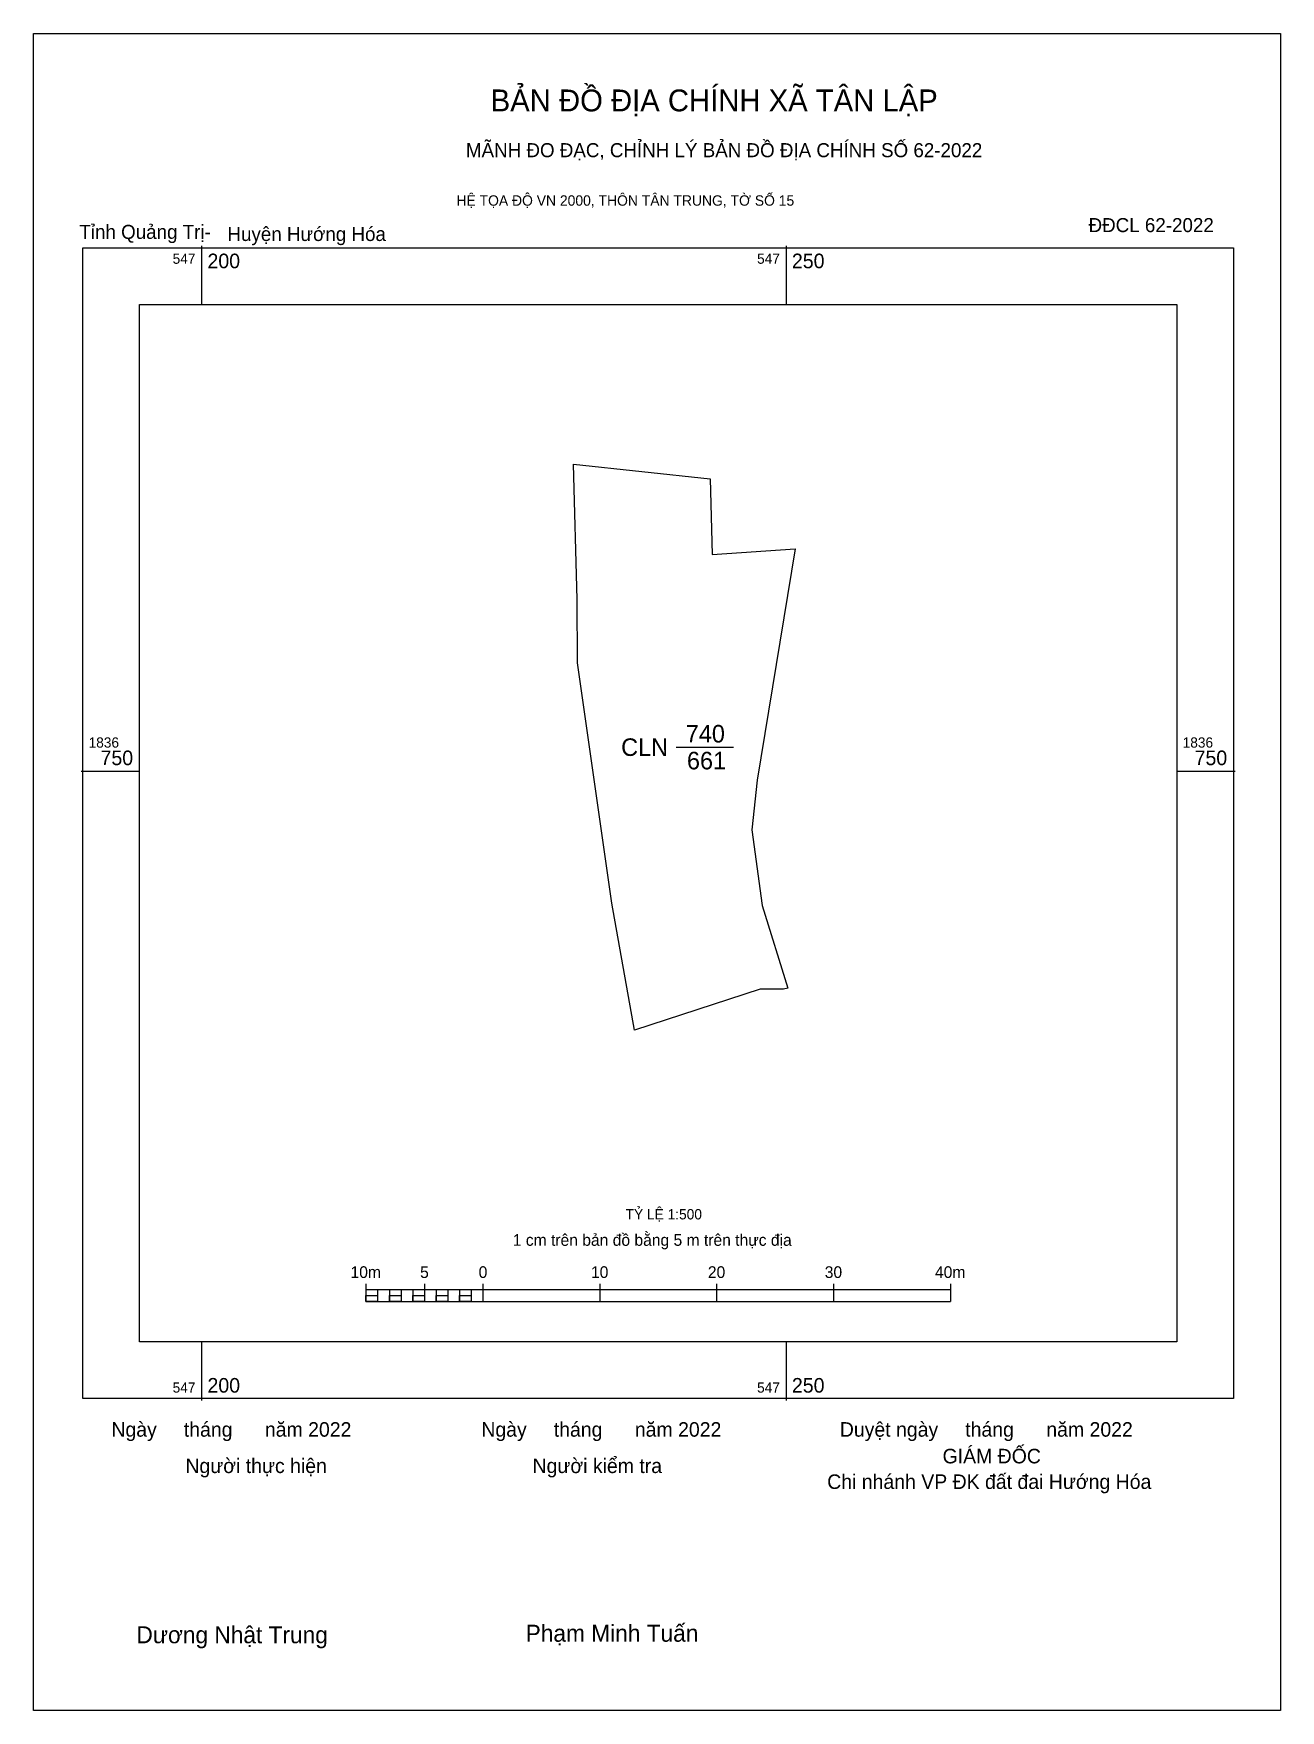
# Model space of a CAD drawing. Extents: x 547186 to 547292, y 1836670 to 1836813.
import ezdxf

# ---------------------------------------------------------------- set-up
doc = ezdxf.new("R2010")
doc.units = 0
for name, color, linetype in [('Level 10', 7, 'Continuous'), ('Level 13', 7, 'Continuous'), ('Level 15', 7, 'Continuous'), ('Level 27', 7, 'Continuous'), ('Level 6', 7, 'Continuous'), ('Level 62', 7, 'Continuous'), ('Level 63', 7, 'Continuous'), ('Level 9', 7, 'Continuous')]:
    doc.layers.add(name, color=color, linetype=linetype)

msp = doc.modelspace()

# ---------------------------------------------------------------- linework, layer by layer
at = {"layer": 'Level 10'}
msp.add_line((547240.59, 1836752.04), (547245.49, 1836752.04), dxfattribs=at)
msp.add_lwpolyline([(547247.77, 1836731.33), (547237.02, 1836727.84), (547235.08, 1836738.69), (547232.16, 1836759.25), (547232.14, 1836764.67), (547231.82, 1836776.25), (547243.51, 1836775), (547243.68, 1836768.53), (547250.79, 1836769.02), (547247.53, 1836749.21), (547247.07, 1836744.97), (547247.96, 1836738.49), (547250.16, 1836731.43), (547249.79, 1836731.35)], close=True, dxfattribs=at)
at = {"layer": 'Level 15'}
msp.add_lwpolyline([(547185.62, 1836813.09), (547292.3, 1836813.09), (547292.3, 1836669.63), (547185.62, 1836669.63)], close=True, dxfattribs=at)
at = {"layer": 'Level 27'}
for p, q in [((547250.79, 1836769.02), (547250.79, 1836769.02)), ((547250.79, 1836769.02), (547250.79, 1836769.02)), ((547250.16, 1836731.43), (547250.16, 1836731.44)), ((547237.02, 1836727.84), (547237.02, 1836727.84))]:
    msp.add_line(p, q, dxfattribs=at)
at = {"layer": 'Level 62'}
msp.add_lwpolyline([(547194.68, 1836789.92), (547283.43, 1836789.92), (547283.43, 1836701.16), (547194.68, 1836701.16)], close=True, dxfattribs=at)
at = {"layer": 'Level 63'}
for p, q in [((547200, 1836794.92), (547200, 1836789.92)), ((547250, 1836794.92), (547250, 1836789.92)), ((547189.68, 1836750), (547194.68, 1836750)), ((547283.43, 1836750), (547288.43, 1836750)), ((547214.06, 1836706.13), (547214.06, 1836704.63)), ((547219.06, 1836706.13), (547219.06, 1836704.63)), ((547224.06, 1836706.13), (547224.06, 1836704.63)), ((547234.06, 1836706.13), (547234.06, 1836704.63)), ((547244.06, 1836706.13), (547244.06, 1836704.63)), ((547254.06, 1836706.13), (547254.06, 1836704.63)), ((547264.06, 1836706.13), (547264.06, 1836704.63)), ((547214.06, 1836705.63), (547264.06, 1836705.63)), ((547215.06, 1836705.63), (547215.06, 1836704.63)), ((547216.06, 1836705.63), (547216.06, 1836704.63)), ((547217.06, 1836705.63), (547217.06, 1836704.63)), ((547218.06, 1836705.63), (547218.06, 1836704.63)), ((547219.06, 1836705.63), (547219.06, 1836704.63)), ((547220.06, 1836705.63), (547220.06, 1836704.63)), ((547221.06, 1836705.63), (547221.06, 1836704.63)), ((547222.06, 1836705.63), (547222.06, 1836704.63)), ((547223.06, 1836705.63), (547223.06, 1836704.63)), ((547224.06, 1836705.63), (547224.06, 1836704.63)), ((547214.06, 1836704.63), (547264.06, 1836704.63)), ((547200, 1836701.16), (547200, 1836696.16)), ((547250, 1836701.16), (547250, 1836696.16))]:
    msp.add_line(p, q, dxfattribs=at)
for points in [[(547189.83, 1836794.76), (547288.28, 1836794.76), (547288.28, 1836696.32), (547189.83, 1836696.32)], [(547214.06, 1836705.13), (547215.06, 1836705.13), (547215.06, 1836704.63), (547214.06, 1836704.63)], [(547214.06, 1836705.13), (547215.06, 1836705.13), (547215.06, 1836704.63), (547214.06, 1836704.63)], [(547216.06, 1836705.13), (547217.06, 1836705.13), (547217.06, 1836704.63), (547216.06, 1836704.63)], [(547218.06, 1836705.13), (547219.06, 1836705.13), (547219.06, 1836704.63), (547218.06, 1836704.63)], [(547220.06, 1836705.13), (547221.06, 1836705.13), (547221.06, 1836704.63), (547220.06, 1836704.63)], [(547222.06, 1836705.13), (547223.06, 1836705.13), (547223.06, 1836704.63), (547222.06, 1836704.63)]]:
    msp.add_lwpolyline(points, close=True, dxfattribs=at)

# ---------------------------------------------------------------- texts
at = {"layer": 'Level 13'}
for s, p in [('740', (547241.42, 1836752.44)), ('CLN', (547235.89, 1836751.29)), ('661', (547241.52, 1836750.14))]:
    msp.add_text(s, height=1.5, dxfattribs=at).set_placement(p)
at = {"layer": 'Level 6'}
msp.add_text('TỶ LỆ 1:500', height=0.879, dxfattribs=at).set_placement((547236.27, 1836711.64))
at = {"layer": 'Level 63'}
for s, height, p in [('BẢN ĐỒ ĐỊA CHÍNH XÃ TÂN LẬP', 1.8718, (547224.73, 1836806.43)), ('MÃNH ĐO ĐẠC, CHỈNH LÝ BẢN ĐỒ ĐỊA CHÍNH SỐ 62-2022', 1.2011, (547222.61, 1836802.51)), ('HỆ TỌA ĐỘ VN 2000, THÔN TÂN TRUNG, TỜ SỐ 15', 0.8891, (547221.8, 1836798.36)), ('547', 0.875, (547197.52, 1836793.39)), ('200', 1.25, (547200.5, 1836793.01)), ('547', 0.875, (547247.52, 1836793.39)), ('250', 1.25, (547250.5, 1836793.01)), ('1836', 0.875, (547190.33, 1836752)), ('1836', 0.875, (547283.93, 1836752)), ('750', 1.25, (547191.35, 1836750.5)), ('750', 1.25, (547284.95, 1836750.5)), ('D', 0.00501, (547249.79, 1836731.35)), ('D', 0.00501, (547249.79, 1836731.35)), ('D', 0.00501, (547249.79, 1836731.35)), ('D', 0.00501, (547249.79, 1836731.35)), ('D', 0.00501, (547249.79, 1836731.35)), ('D', 0.00501, (547249.79, 1836731.35)), ('D', 0.00501, (547249.79, 1836731.35)), ('1 cm trên bản đồ bằng 5 m trên thực địa', 1, (547226.62, 1836709.38)), ('10m', 1, (547212.74, 1836706.63)), ('5', 1, (547218.69, 1836706.63)), ('0', 1, (547223.7, 1836706.63)), ('10', 1, (547233.31, 1836706.63)), ('20', 1, (547243.31, 1836706.63)), ('30', 1, (547253.31, 1836706.63)), ('40m', 1, (547262.74, 1836706.63)), ('547', 0.875, (547197.52, 1836696.82)), ('200', 1.25, (547200.5, 1836696.82)), ('547', 0.875, (547247.52, 1836696.82)), ('250', 1.25, (547250.5, 1836696.82)), ('Ngày     tháng      năm 2022', 1.2442, (547192.28, 1836693.05)), ('Ngày     tháng      năm 2022', 1.2442, (547223.93, 1836693.05)), ('Duyệt ngày     tháng      năm 2022', 1.2442, (547254.6, 1836693.05)), ('GIÁM ĐỐC', 1.244, (547263.39, 1836690.77)), ('Người thực hiện', 1.2442, (547198.61, 1836689.94)), ('Người kiểm tra', 1.2442, (547228.31, 1836689.94)), ('Chi nhánh VP ĐK đất đai Hướng Hóa', 1.2442, (547253.52, 1836688.58)), ('Dương Nhật Trung', 1.4512, (547194.42, 1836675.38)), ('Phạm Minh Tuấn', 1.4512, (547227.72, 1836675.51))]:
    msp.add_text(s, height=height, dxfattribs=at).set_placement(p)
at = {"layer": 'Level 9'}
for s, p in [('Tỉnh Quảng Trị-', (547189.54, 1836795.52)), ('Huyện Hướng Hóa', (547202.21, 1836795.34)), ('ĐĐCL 62-2022', (547275.88, 1836796.1))]:
    msp.add_text(s, height=1.2011, dxfattribs=at).set_placement(p)

doc.saveas('drawing.dxf')
